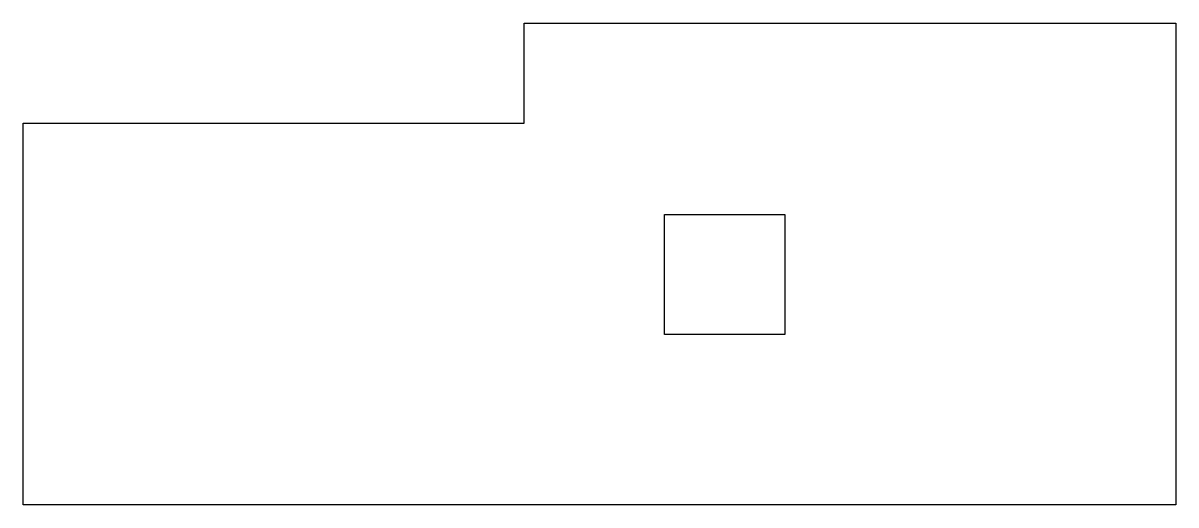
# Model space of a CAD drawing. Header units: millimetres. Extents: x -5 to 110, y -48 to 0.
import ezdxf

# ---------------------------------------------------------------- set-up
doc = ezdxf.new("R2010")
doc.units = ezdxf.units.MM
doc.layers.get('0').update_dxf_attribs({"linetype": 'CONTINUOUS'})

msp = doc.modelspace()

# ---------------------------------------------------------------- linework, layer by layer
for points in [[(110, 0), (110, -48.1), (-5, -48.1), (-5, -10), (45, -10), (45, 0)], [(59, -19.1), (71, -19.1), (71, -31.1), (59, -31.1)]]:
    msp.add_lwpolyline(points, close=True)

doc.saveas('drawing.dxf')
